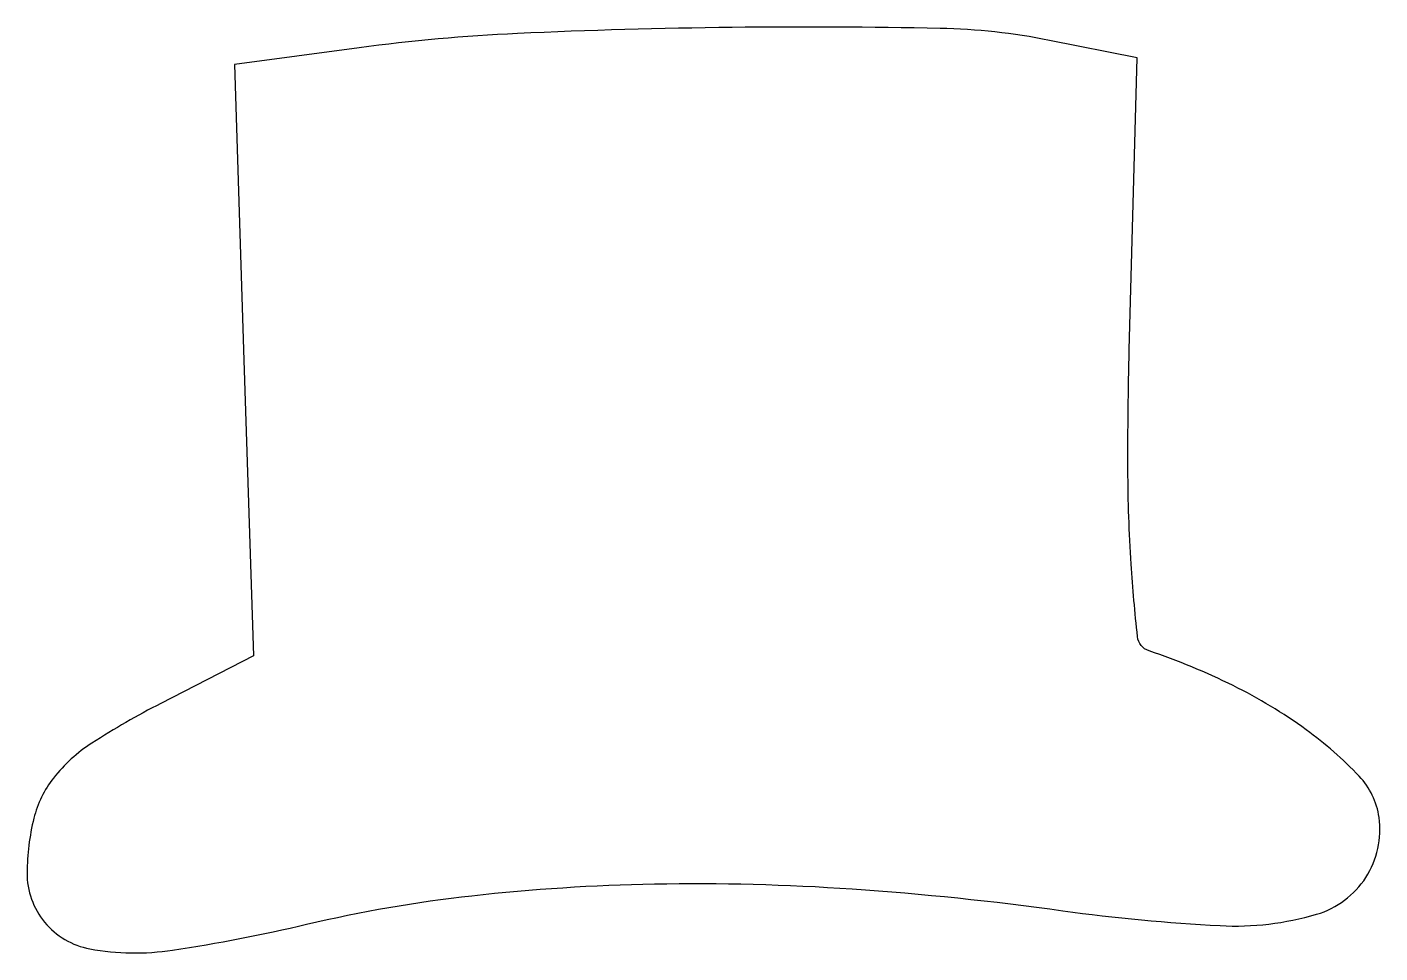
# Model space of a CAD drawing. Extents: x 0 to 48.8, y 0.4 to 33.8.
import ezdxf

# ---------------------------------------------------------------- set-up
doc = ezdxf.new("R2010")
doc.units = 0

msp = doc.modelspace()

# ---------------------------------------------------------------- linework, layer by layer
msp.add_lwpolyline([(12, 33.099806), (7.5, 32.5), (7.84335, 21.823953), (8.1867, 11.147907), (4.84335, 9.434421, 0.02475), (2.358918, 8.001715, 0.0827), (0.971074, 6.740574, 0.107085), (0.261619, 5.289755, 0.058677), (0.015313, 3.317388, 0.176031), (0.649373, 1.533299, 0.176584), (2.279908, 0.575168, 0.083145), (5.264201, 0.528035, 0.020348), (10.106548, 1.463361, -0.030176), (16.068167, 2.493843, -0.023249), (22.656771, 2.918315, -0.021519), (29.792496, 2.738558, -0.017498), (37.400894, 1.950502, 0.021704), (43.072895, 1.411178, 0.084794), (46.556889, 1.823441, 0.179456), (48.335671, 3.153632, 0.180673), (48.810684, 5.317661, 0.155312), (48.092845, 6.805321, 0.046636), (46.179058, 8.483359, 0.041646), (43.544856, 10.074613, 0.034245), (40.507486, 11.329193, -0.292762), (40.092258, 11.844829, -0.010741), (39.864383, 14.461619, -0.015392), (39.746423, 17.869423, -0.007618), (39.795838, 22.198168), (40.076705, 32.734659), (36.913352, 33.36733, 0.044335), (32.964355, 33.798622, 0.007728), (25.463346, 33.83401, 0.008927), (17.712989, 33.612357, 0.021519)], format="xyb", close=True)

doc.saveas('drawing.dxf')
